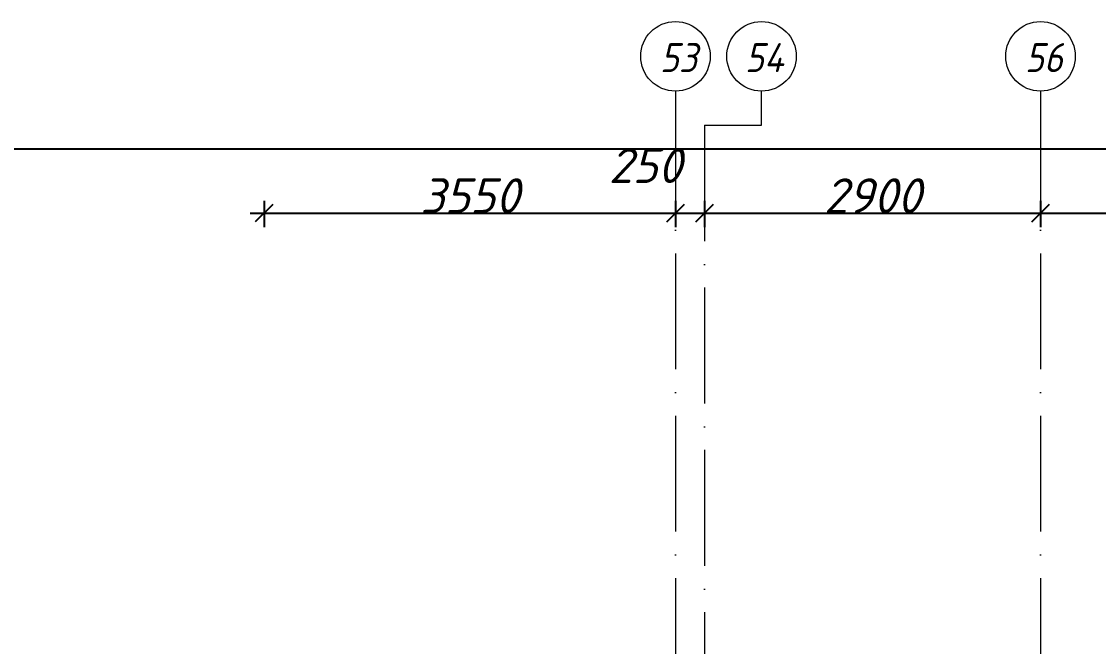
# Model space of a CAD drawing. Header units: millimetres. Extents: x -537608 to 253996, y -217170 to 186033.
# Drawn here: x -80724 to -71432, y -110170 to -104780 of the extents above; entities that cross this region are included whole.
import ezdxf

# ---------------------------------------------------------------- set-up
doc = ezdxf.new("R2010")
doc.units = ezdxf.units.MM
doc.linetypes.add('50_200_ШТРИХ_1Т_ш5_п1_п1_', pattern=[1400, 1000, -200, 0, -200])
for name, color, linetype, lineweight in [('A-____-____-DIMS', 7, 'Continuous', 9), ('S-GRID-____-IDEN', 7, 'Continuous', 9), ('S-GRID-____-OTLN', 7, 'Continuous', 9), ('S-GRID-____-OTLN-1', 7, '50_200_ШТРИХ_1Т_ш5_п1_п1_', 9)]:
    doc.layers.add(name, color=color, linetype=linetype, lineweight=lineweight)
doc.styles.add('ISOCPEUR_I', font='isocpeui.ttf', dxfattribs={"height": 300})
doc.styles.add('ISOCPEUR_I_9', font='isocpeui.ttf', dxfattribs={"width": 0.9, "height": 250})
doc.dimstyles.new('ISO-2_5_0_9К_БОЛЬШОЙ_ОСИ', dxfattribs={"dimscale": 304.8, "dimtxt": 248.995294, "dimasz": 0.492126, "dimexe": 0.393701, "dimexo": 0, "dimgap": 0, "dimtad": 1, "dimdec": 0, "dimzin": 0, "dimdsep": 46, "dimtxsty": 'ISOCPEUR_I', "dimblk1": 'OBLIQUE', "dimblk2": 'OBLIQUE', "dimsah": 1, "dimcen": 0.09, "dimdle": 0.393701, "dimazin": 0, "dimtfac": 1, "dimtdec": 4, "dimtix": 1, "dimtmove": 0, "dimatfit": 3, "dimfxl": 1, "dimtvp": 1, "dimtolj": 1, "dimtzin": 0, "dimarcsym": 2})
doc.dimstyles.new('ISO-2_5_0_9К_БОЛЬШОЙ_ОСИ_1', dxfattribs={"dimscale": 304.8, "dimtxt": 248.995294, "dimasz": 0.492126, "dimexe": 0.393701, "dimexo": 0, "dimgap": 0, "dimtad": 1, "dimdec": 0, "dimzin": 0, "dimdsep": 46, "dimtxsty": 'ISOCPEUR_I', "dimblk1": 'OBLIQUE', "dimblk2": 'OBLIQUE', "dimsah": 1, "dimcen": 0.09, "dimdle": 0.393701, "dimazin": 0, "dimtfac": 1, "dimtdec": 4, "dimtix": 1, "dimtmove": 1, "dimatfit": 3, "dimfxl": 1, "dimtvp": 1, "dimtolj": 1, "dimtzin": 0, "dimarcsym": 2})
doc.dimstyles.new('ISO-2_5_0_9К_БОЛЬШОЙ_ОСИ_2', dxfattribs={"dimscale": 304.8, "dimtxt": 248.995294, "dimasz": 0.492126, "dimexe": 0.393701, "dimexo": 0, "dimgap": 0, "dimtad": 1, "dimdec": 0, "dimzin": 0, "dimdsep": 46, "dimtxsty": 'ISOCPEUR_I_9', "dimblk1": 'OBLIQUE', "dimblk2": 'OBLIQUE', "dimsah": 1, "dimcen": 0.09, "dimdle": 0.393701, "dimazin": 0, "dimtfac": 1, "dimtdec": 4, "dimtix": 1, "dimtmove": 2, "dimatfit": 3, "dimfxl": 1, "dimtvp": 1, "dimtolj": 1, "dimtzin": 0, "dimarcsym": 2})

# ---------------------------------------------------------------- blocks, each defined once
blk = doc.blocks.new('Ось сетки - Круг_Ø6_00__ISO-2_5_0_9K_-25732049-АР1_План отверстий 2 этажа в осях 1-64_Ю-ЯЯ')
at = {"layer": 'S-GRID-____-IDEN'}
blk.add_circle((0, 0), 3, dxfattribs=at)
blk = doc.blocks.new('_Oblique')
at = {"color": 0, "linetype": 'ByBlock', "lineweight": -2}
blk.add_line((-0.5, -0.5), (0.5, 0.5), dxfattribs=at)
blk = doc.blocks.new('*D2564')
at = {"layer": 'A-____-____-DIMS', "color": 0, "lineweight": -2, "transparency": 16777216}
for p, q in [((-78631.9, -106325.9), (-78631.9, -106551.9)), ((-75081.9, -106325.9), (-75081.9, -106551.9)), ((-78751.9, -106431.9), (-74961.9, -106431.9))]:
    blk.add_line(p, q, dxfattribs=at)
at = {"layer": 'Defpoints', "color": 0, "transparency": 16777216}
for p in [(-78631.9, -106325.9), (-75081.9, -106325.9), (-75081.9, -106431.9)]:
    blk.add_point(p, dxfattribs=at)
at = {"layer": 'A-____-____-DIMS', "color": 0, "lineweight": -2, "transparency": 16777216, "xscale": 150, "yscale": 150, "zscale": 150, "rotation": 180}
blk.add_blockref('_Oblique', (-78631.9, -106431.9), dxfattribs=at)
at = {"layer": 'A-____-____-DIMS', "color": 0, "lineweight": -2, "transparency": 16777216, "xscale": 150, "yscale": 150, "zscale": 150}
blk.add_blockref('_Oblique', (-75081.9, -106431.9), dxfattribs=at)
at = {"layer": 'A-____-____-DIMS', "color": 0, "transparency": 16777216, "insert": (-76856.9, -106281.9), "char_height": 300, "width": 758.478, "attachment_point": 5, "style": 'ISOCPEUR_I'}
blk.add_mtext('\\A1;3550', dxfattribs=at)
blk = doc.blocks.new('*D2565')
at = {"layer": 'A-____-____-DIMS', "color": 0, "lineweight": -2, "transparency": 16777216}
for p, q in [((-75081.9, -106325.9), (-75081.9, -106551.9)), ((-74831.9, -106325.9), (-74831.9, -106551.9)), ((-75201.9, -106431.9), (-74711.9, -106431.9))]:
    blk.add_line(p, q, dxfattribs=at)
at = {"layer": 'Defpoints', "color": 0, "transparency": 16777216}
for p in [(-75081.9, -106325.9), (-74831.9, -106325.9), (-74831.9, -106431.9)]:
    blk.add_point(p, dxfattribs=at)
at = {"layer": 'A-____-____-DIMS', "color": 0, "lineweight": -2, "transparency": 16777216, "xscale": 150, "yscale": 150, "zscale": 150, "rotation": 180}
blk.add_blockref('_Oblique', (-75081.9, -106431.9), dxfattribs=at)
at = {"layer": 'A-____-____-DIMS', "color": 0, "lineweight": -2, "transparency": 16777216, "xscale": 150, "yscale": 150, "zscale": 150}
blk.add_blockref('_Oblique', (-74831.9, -106431.9), dxfattribs=at)
at = {"layer": 'A-____-____-DIMS', "color": 0, "transparency": 16777216, "insert": (-75658, -105872), "char_height": 300, "width": 568.858, "attachment_point": 1, "line_spacing_factor": 1.149209, "style": 'ISOCPEUR_I'}
blk.add_mtext('\\A1;250', dxfattribs=at)
blk = doc.blocks.new('*D2566')
at = {"layer": 'A-____-____-DIMS', "color": 0, "lineweight": -2, "transparency": 16777216}
for p, q in [((-74831.9, -106325.9), (-74831.9, -106551.9)), ((-71931.9, -106325.9), (-71931.9, -106551.9)), ((-74951.9, -106431.9), (-71811.9, -106431.9))]:
    blk.add_line(p, q, dxfattribs=at)
at = {"layer": 'Defpoints', "color": 0, "transparency": 16777216}
for p in [(-74831.9, -106325.9), (-71931.9, -106325.9), (-71931.9, -106431.9)]:
    blk.add_point(p, dxfattribs=at)
at = {"layer": 'A-____-____-DIMS', "color": 0, "lineweight": -2, "transparency": 16777216, "xscale": 150, "yscale": 150, "zscale": 150, "rotation": 180}
blk.add_blockref('_Oblique', (-74831.9, -106431.9), dxfattribs=at)
at = {"layer": 'A-____-____-DIMS', "color": 0, "lineweight": -2, "transparency": 16777216, "xscale": 150, "yscale": 150, "zscale": 150}
blk.add_blockref('_Oblique', (-71931.9, -106431.9), dxfattribs=at)
at = {"layer": 'A-____-____-DIMS', "color": 0, "transparency": 16777216, "insert": (-73381.9, -106281.9), "char_height": 300, "width": 758.478, "attachment_point": 5, "style": 'ISOCPEUR_I'}
blk.add_mtext('\\A1;2900', dxfattribs=at)
blk = doc.blocks.new('*D2567')
at = {"layer": 'A-____-____-DIMS', "color": 0, "lineweight": -2, "transparency": 16777216}
for p, q in [((-71931.9, -106325.9), (-71931.9, -106551.9)), ((-66531.9, -106325.9), (-66531.9, -106551.9)), ((-72051.9, -106431.9), (-66411.9, -106431.9))]:
    blk.add_line(p, q, dxfattribs=at)
at = {"layer": 'Defpoints', "color": 0, "transparency": 16777216}
for p in [(-71931.9, -106325.9), (-66531.9, -106325.9), (-66531.9, -106431.9)]:
    blk.add_point(p, dxfattribs=at)
at = {"layer": 'A-____-____-DIMS', "color": 0, "lineweight": -2, "transparency": 16777216, "xscale": 150, "yscale": 150, "zscale": 150, "rotation": 180}
blk.add_blockref('_Oblique', (-71931.9, -106431.9), dxfattribs=at)
at = {"layer": 'A-____-____-DIMS', "color": 0, "lineweight": -2, "transparency": 16777216, "xscale": 150, "yscale": 150, "zscale": 150}
blk.add_blockref('_Oblique', (-66531.9, -106431.9), dxfattribs=at)
at = {"layer": 'A-____-____-DIMS', "color": 0, "transparency": 16777216, "insert": (-69231.9, -106281.9), "char_height": 300, "width": 781.462, "attachment_point": 5, "style": 'ISOCPEUR_I'}
blk.add_mtext('\\A1;5400', dxfattribs=at)
blk = doc.blocks.new('*D2572')
at = {"layer": 'A-____-____-DIMS', "color": 0, "lineweight": -2, "transparency": 16777216}
for p, q in [((-152031.9, -105773.6), (-152031.9, -105999.7)), ((-48531.9, -105773.6), (-48531.9, -105999.7)), ((-152151.9, -105879.7), (-100798.6, -105879.7)), ((-48411.9, -105879.7), (-99919.5, -105879.7))]:
    blk.add_line(p, q, dxfattribs=at)
at = {"layer": 'Defpoints', "color": 0, "transparency": 16777216}
for p in [(-152031.9, -105773.6), (-48531.9, -105773.6), (-48531.9, -105879.7)]:
    blk.add_point(p, dxfattribs=at)
at = {"layer": 'A-____-____-DIMS', "color": 0, "lineweight": -2, "transparency": 16777216, "xscale": 150, "yscale": 150, "zscale": 150, "rotation": 180}
blk.add_blockref('_Oblique', (-152031.9, -105879.7), dxfattribs=at)
at = {"layer": 'A-____-____-DIMS', "color": 0, "lineweight": -2, "transparency": 16777216, "xscale": 150, "yscale": 150, "zscale": 150}
blk.add_blockref('_Oblique', (-48531.9, -105879.7), dxfattribs=at)
at = {"layer": 'A-____-____-DIMS', "color": 0, "transparency": 16777216, "insert": (-100899.2, -105553.1), "char_height": 250, "width": 1080.257, "attachment_point": 1, "line_spacing_factor": 1.149209, "style": 'ISOCPEUR_I_9'}
blk.add_mtext('\\A1;103500', dxfattribs=at)

msp = doc.modelspace()

# ---------------------------------------------------------------- linework, layer by layer
at = {"layer": 'S-GRID-____-OTLN'}
for p, q in [((-74339.0224, -105674.3722), (-74339.0224, -105379.5257)), ((-74831.9, -105674.3722), (-74339.0224, -105674.3722))]:
    msp.add_line(p, q, dxfattribs=at)
at = {"layer": 'S-GRID-____-OTLN-1'}
for p, q in [((-75081.9, -105379.5257), (-75081.9, -156291.3351)), ((-71931.9, -105379.5257), (-71931.9, -156291.3351)), ((-74831.9, -105674.3722), (-74831.9, -155981.3777))]:
    msp.add_line(p, q, dxfattribs=at)

# ---------------------------------------------------------------- block references
at = {"layer": 'S-GRID-____-IDEN', "xscale": 99.99999999999993, "yscale": 99.99999999999993, "zscale": 99.99999999999993, "rotation": 180}
for p in [(-75081.9, -105079.5257), (-74339.0224, -105079.5257), (-71931.9, -105079.5257)]:
    msp.add_blockref('Ось сетки - Круг_Ø6_00__ISO-2_5_0_9K_-25732049-АР1_План отверстий 2 этажа в осях 1-64_Ю-ЯЯ', p, dxfattribs=at)

# ---------------------------------------------------------------- texts
at = {"layer": 'S-GRID-____-IDEN', "char_height": 250, "attachment_point": 1, "style": 'ISOCPEUR_I_9'}
for s, insert, width in [('53', (-75216.2717, -104965.592), 404.0505), ('54', (-74482.3941, -104965.592), 425.696062), ('56', (-72066.2717, -104965.592), 404.0505)]:
    msp.add_mtext(s, dxfattribs=dict(at, insert=insert, width=width))

# ---------------------------------------------------------------- dimensions: what is measured, and where the dimension line sits
at = {"layer": 'A-____-____-DIMS'}
for base, p1, p2, dimstyle, override, picture, middle in [((-48531.9, -105879.7085), (-152031.9, -105773.6425), (-48531.9, -105773.6425), 'ISO-2_5_0_9К_БОЛЬШОЙ_ОСИ_2', {"dimpost": '<>', "dimfxl": 103500}, '*D2572', (-100359.0497, -105719.7612)), ((-74831.9, -106431.9278), (-75081.9, -106325.8618), (-74831.9, -106325.8618), 'ISO-2_5_0_9К_БОЛЬШОЙ_ОСИ_1', {"dimpost": '<>', "dimfxl": 250}, '*D2565', (-75373.5275, -106271.9805))]:
    dim = msp.add_linear_dim(base=base, p1=p1, p2=p2, dimstyle=dimstyle, override=override, dxfattribs=at)
    dim.commit()
    dim.dimension.update_dxf_attribs({"geometry": picture, "text_midpoint": middle, "dimtype": 160})
for base, p1, p2, override, picture, middle in [((-75081.9, -106431.9278), (-78631.9, -106325.8618), (-75081.9, -106325.8618), {"dimpost": '<>', "dimfxl": 3550}, '*D2564', (-76856.9, -106281.9278)), ((-71931.9, -106431.9278), (-74831.9, -106325.8618), (-71931.9, -106325.8618), {"dimpost": '<>', "dimfxl": 2900}, '*D2566', (-73381.9, -106281.9278)), ((-66531.9, -106431.9278), (-71931.9, -106325.8618), (-66531.9, -106325.8618), {"dimpost": '<>', "dimfxl": 5400}, '*D2567', (-69231.9, -106281.9278))]:
    dim = msp.add_linear_dim(base=base, p1=p1, p2=p2, dimstyle='ISO-2_5_0_9К_БОЛЬШОЙ_ОСИ', override=override, dxfattribs=at)
    dim.commit()
    dim.dimension.update_dxf_attribs({"geometry": picture, "text_midpoint": middle})

doc.saveas('drawing.dxf')
